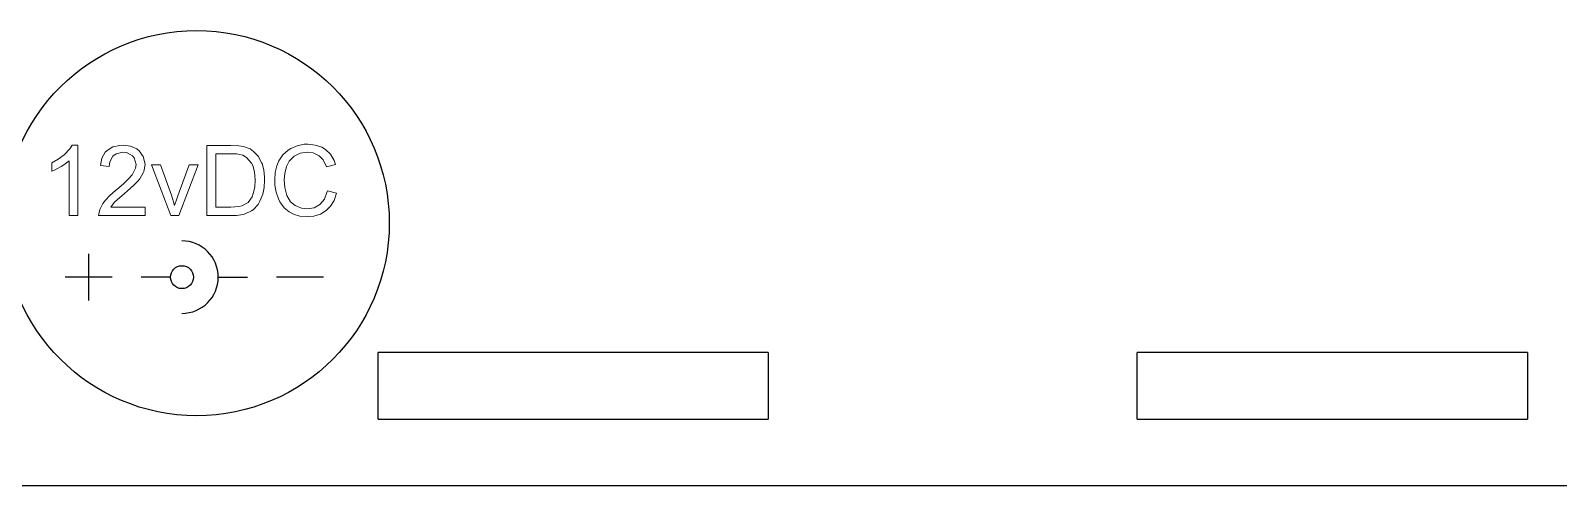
# Model space of a CAD drawing. Header units: inches. Extents: x 24.6 to 100.5, y -17.5 to 39.
# Drawn here: x 45.336 to 48.21, y 30.658 to 31.514 of the extents above; entities that cross this region are included whole.
import ezdxf

# ---------------------------------------------------------------- set-up
doc = ezdxf.new("R2010")
doc.units = ezdxf.units.IN
doc.header["$MEASUREMENT"] = 0

msp = doc.modelspace()

# ---------------------------------------------------------------- linework, layer by layer
at = {"color": 5}
for p, q in [((45.75554, 31.28692), (45.76462, 31.27719)), ((45.44542, 31.09425), (45.44542, 31.00632)), ((45.48939, 31.05029), (45.40146, 31.05029)), ((45.5993, 31.05029), (45.54434, 31.05029)), ((45.68904, 31.05029), (45.744, 31.05029)), ((45.88688, 31.05029), (45.79895, 31.05029))]:
    msp.add_line(p, q, dxfattribs=at)
at = {"color": 2}
for p, q in [((46.72353, 30.90826), (45.98993, 30.90826)), ((45.98993, 30.78326), (45.98993, 30.90826)), ((46.72353, 30.90826), (46.72353, 30.78326)), ((47.41753, 30.78326), (47.41753, 30.90826)), ((48.15113, 30.90826), (47.41753, 30.90826)), ((48.15113, 30.90826), (48.15113, 30.78326)), ((45.98993, 30.78326), (46.72353, 30.78326)), ((47.41753, 30.78326), (48.15113, 30.78326)), ((42.76793, 30.65826), (48.51793, 30.65826))]:
    msp.add_line(p, q, dxfattribs=at)
at = {"color": 5, "lineweight": 0}
for points in [[(45.42501, 31.29858), (45.41464, 31.29858), (45.4101, 31.29145), (45.40006, 31.28108), (45.39908, 31.28011), (45.38839, 31.27233)], [(45.4088, 31.26942), (45.4088, 31.16637), (45.42501, 31.16637), (45.42501, 31.29858)], [(45.51023, 31.29858), (45.50375, 31.29826), (45.49079, 31.29534), (45.48042, 31.28886), (45.47653, 31.28529), (45.47038, 31.27428), (45.46746, 31.26034), (45.48399, 31.25872), (45.48528, 31.26747), (45.49111, 31.27817), (45.49695, 31.28238), (45.50991, 31.28529)], [(45.54037, 31.28821), (45.53583, 31.29178), (45.52417, 31.29696), (45.51023, 31.29858)], [(45.71277, 31.29826), (45.6674, 31.29826), (45.6674, 31.16637), (45.72346, 31.16637), (45.7361, 31.16831), (45.73999, 31.16961), (45.75198, 31.17512), (45.75457, 31.17706)], [(45.75554, 31.28692), (45.74906, 31.29145), (45.73642, 31.29631), (45.728, 31.29761), (45.71277, 31.29826)], [(45.85762, 31.3002), (45.85081, 31.3002), (45.83785, 31.29761), (45.82554, 31.29242), (45.82035, 31.28918)], [(45.8573, 31.28529), (45.86766, 31.28432), (45.87901, 31.27881), (45.88646, 31.27104), (45.89262, 31.25775), (45.90979, 31.26196), (45.90688, 31.27006), (45.90007, 31.28141), (45.891, 31.29016), (45.88387, 31.29469), (45.87155, 31.29891), (45.85762, 31.3002)], [(45.38839, 31.27233), (45.3764, 31.26553), (45.3764, 31.24997), (45.38094, 31.25159), (45.39357, 31.2584), (45.39876, 31.26131), (45.4088, 31.26942)], [(45.50991, 31.28529), (45.51671, 31.28465), (45.52773, 31.27881), (45.53097, 31.27493), (45.53454, 31.26229), (45.53357, 31.25548), (45.52708, 31.24284), (45.5206, 31.23539), (45.51088, 31.22599), (45.49824, 31.21498), (45.49598, 31.21335), (45.48496, 31.20363), (45.47686, 31.19488), (45.47232, 31.18905), (45.46616, 31.17739), (45.46422, 31.16637), (45.55139, 31.16637), (45.55139, 31.18192), (45.4869, 31.18192), (45.49371, 31.19067), (45.49954, 31.19618), (45.5125, 31.2072), (45.51931, 31.21303), (45.53, 31.22275), (45.53745, 31.23021), (45.54167, 31.23539), (45.54815, 31.24641), (45.54912, 31.249), (45.55139, 31.26196), (45.55106, 31.2652), (45.54782, 31.27752), (45.54037, 31.28821)], [(45.6849, 31.18192), (45.6849, 31.28238), (45.71244, 31.28238)], [(45.71244, 31.28238), (45.72379, 31.28205), (45.73513, 31.27979), (45.74258, 31.27557), (45.75165, 31.26488), (45.75392, 31.26034), (45.75716, 31.24835), (45.75846, 31.23312), (45.75781, 31.21984), (45.75489, 31.20785), (45.75263, 31.20169), (45.74517, 31.191), (45.74517, 31.19067), (45.73351, 31.18419), (45.72767, 31.18289), (45.71309, 31.18192), (45.6849, 31.18192)], [(45.75457, 31.17706), (45.76397, 31.18711), (45.76753, 31.19326), (45.77304, 31.20623), (45.77563, 31.21886), (45.77628, 31.2328), (45.77628, 31.23831), (45.77466, 31.25192), (45.77142, 31.26423), (45.77077, 31.2652), (45.76462, 31.27719)], [(45.82035, 31.28918), (45.81063, 31.28043), (45.80318, 31.26909), (45.79961, 31.26002), (45.79637, 31.24738), (45.7954, 31.23312), (45.79572, 31.2234), (45.79832, 31.21044), (45.80253, 31.1978), (45.80512, 31.19197), (45.8129, 31.18095), (45.82262, 31.17285), (45.8304, 31.16864), (45.84271, 31.16507), (45.8573, 31.1641), (45.86864, 31.16507), (45.88128, 31.16864), (45.89229, 31.17544)], [(45.856, 31.17901), (45.84563, 31.17998), (45.83364, 31.18516), (45.82521, 31.19229), (45.81841, 31.20396), (45.81744, 31.20655), (45.8142, 31.21886), (45.81322, 31.23312), (45.8142, 31.24544), (45.81744, 31.25872), (45.82262, 31.26877), (45.83202, 31.27817), (45.84336, 31.28367), (45.8573, 31.28529)], [(45.58055, 31.26164), (45.56338, 31.26164), (45.6, 31.16637)], [(45.60713, 31.18516), (45.60518, 31.19197), (45.60097, 31.20461), (45.58055, 31.26164)], [(45.6, 31.16637), (45.6149, 31.16637), (45.6512, 31.26164), (45.63435, 31.26164), (45.61328, 31.20331), (45.61101, 31.19748), (45.60713, 31.18516)], [(45.89229, 31.17544), (45.90039, 31.18354), (45.9072, 31.19456), (45.91174, 31.20817), (45.89456, 31.21238), (45.89359, 31.20947), (45.88873, 31.19683), (45.88063, 31.18743), (45.8803, 31.18711), (45.86929, 31.18095), (45.856, 31.17901)]]:
    msp.add_lwpolyline(points, dxfattribs=at)
at = {"color": 5}
for centre, radius in [((45.64842, 31.15194), 0.36237), ((45.62086, 31.05029), 0.02157)]:
    msp.add_circle(centre, radius, dxfattribs=at)
msp.add_arc((45.62086, 31.05029), 0.06818, 270, 90, dxfattribs=at)

doc.saveas('drawing.dxf')
